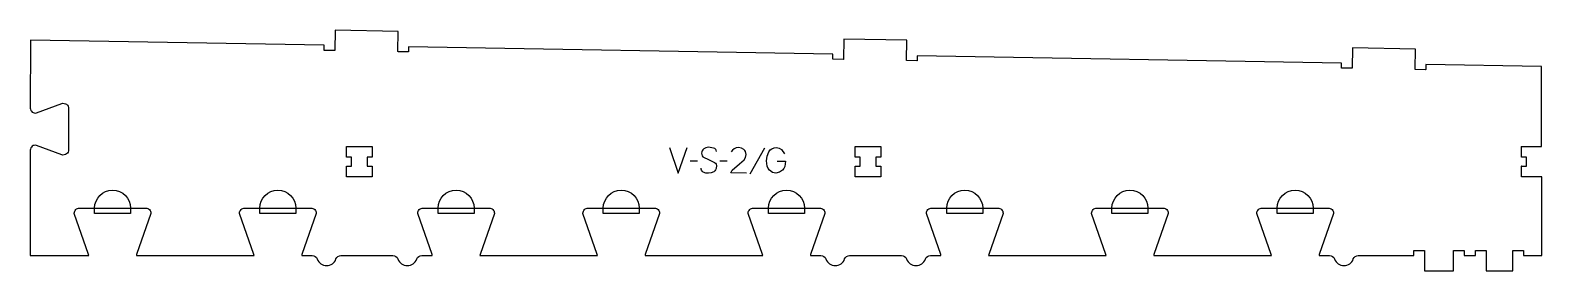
# Model space of a CAD drawing. Header units: millimetres. Extents: x -884 to 899, y -145 to 138.
import ezdxf

# ---------------------------------------------------------------- set-up
doc = ezdxf.new("R2010")
doc.units = ezdxf.units.MM
for name, color, linetype, true_color in [('1_ANYTOOL_1MMDEEP_LABELS_S', 2, 'Continuous', 0xffff00), ('3_ANYTOOL_CUTTHROUGH_INSID', 4, 'Continuous', 0x00ffff), ('4_ANYTOOL_CUTTHROUGH_OUTSI', 5, 'Continuous', 0x0000ff), ('5_ANYTOOL_HALF_MILL_9MM_IN', 3, 'Continuous', 0x00ff00)]:
    doc.layers.add(name, color=color, linetype=linetype, true_color=true_color)

msp = doc.modelspace()

# ---------------------------------------------------------------- linework, layer by layer
at = {"layer": '1_ANYTOOL_1MMDEEP_LABELS_S'}
for p, q in [((-97.3, -16.1), (-106, -16.2)), ((-62.2, -16.1), (-71, -16.2)), ((-18.4, -0.5), (-35.6, -31.2))]:
    msp.add_line(p, q, dxfattribs=at)
for points in [[(-130.4, 0), (-120, -30), (-109.5, 0)], [(-75, -4.6), (-75.2, -3.2), (-75.8, -2.1), (-76.9, -1.2), (-78.3, -0.6), (-84.4, 0.3), (-87.4, -0.1), (-90, -1.5), (-91.1, -2.5), (-91.9, -3.7), (-92.3, -5.1), (-92.5, -6.7), (-92.3, -8.3), (-91.8, -9.7), (-90.9, -10.8), (-83.5, -14.6), (-77.5, -17.5), (-76.3, -18.5), (-75.5, -19.7), (-75.1, -21.2), (-75.4, -24.7), (-76, -26.2), (-77, -27.5), (-78.2, -28.5), (-81.2, -29.9), (-84.4, -30.3), (-87.6, -30), (-90.5, -28.8), (-91.7, -27.9), (-92.5, -26.8), (-93.1, -25.6), (-93.2, -24.1)], [(-39.6, -30), (-57.9, -29.9), (-56.4, -26.5), (-47.9, -19.1), (-42.4, -14.4), (-40.7, -11.6), (-40.1, -8.2), (-40.7, -4.7), (-41.5, -3.3), (-42.6, -2.1), (-45.5, -0.5), (-49, 0), (-51.7, -0.3), (-54.1, -1.3), (-56, -2.9), (-57.5, -5.1)], [(-3.2, -16.2), (6.6, -16.2), (5.6, -22.2), (4.4, -24.5), (2.9, -26.5), (-0.8, -29.1), (-4.8, -30), (-6.8, -29.8), (-8.8, -29.2), (-12.4, -26.5), (-13.9, -24.5), (-15, -22), (-15.8, -15.5), (-15.2, -10.2), (-13.2, -5.1), (-11.6, -2.8), (-9.6, -1.3), (-7.1, -0.3), (-4.1, 0), (-0.9, -0.6), (1.7, -2.3), (5.4, -7.4)]]:
    msp.add_lwpolyline(points, dxfattribs=at)
at = {"layer": '3_ANYTOOL_CUTTHROUGH_INSID'}
for points in [[(-505.5, -21.8), (-505.5, -11.3), (-511.5, -11.3), (-511.5, 1.2), (-481, 1.2), (-481, -11.3), (-487, -11.3), (-487, -21.8), (-481, -21.8), (-481, -34.3), (-511.5, -34.3), (-511.5, -21.8)], [(94.5, -21.8), (94.5, -11.3), (88.5, -11.3), (88.5, 1.2), (119, 1.2), (119, -11.3), (113, -11.3), (113, -21.8), (119, -21.8), (119, -34.3), (88.5, -34.3), (88.5, -21.8)]]:
    msp.add_lwpolyline(points, close=True, dxfattribs=at)
at = {"layer": '4_ANYTOOL_CUTTHROUGH_OUTSI'}
msp.add_lwpolyline([(761.9, 97.9), (761.8, 92.2, -0.414214), (761.5, 91.9), (749.5, 92.2, -0.414214), (749.3, 92.4), (749.7, 116.2), (675.2, 117.5), (674.8, 93.7, -0.414214), (674.5, 93.5), (662.5, 93.7, -0.414214), (662.3, 93.9), (662.4, 99.7), (161.9, 108.4), (161.8, 102.7, -0.414214), (161.5, 102.4), (149.5, 102.6, -0.414214), (149.3, 102.9), (149.7, 126.6), (75.2, 127.9), (74.8, 104.2, -0.414214), (74.5, 103.9), (62.5, 104.2, -0.414214), (62.3, 104.4), (62.4, 110.2), (-438.1, 118.9), (-438.2, 113.1, -0.414214), (-438.5, 112.9), (-450.5, 113.1, -0.414214), (-450.7, 113.4), (-450.3, 137.1), (-524.8, 138.4), (-525.2, 114.7, -0.414214), (-525.5, 114.4), (-537.5, 114.6, -0.414214), (-537.7, 114.9), (-537.6, 120.6), (-884.1, 126.7), (-884.4, 46.5, 0.501976), (-877, 41), (-847.3, 52, -0.015611), (-847.3, 52, -0.502397), (-839.2, 46), (-839.2, -2.5, -0.502397), (-847.3, -8.5, -0.015604), (-847.3, -8.5), (-877, 2.5, 0.501977), (-884.4, -3), (-884.4, -127.3), (-815.3, -127.3), (-815.6, -125.9), (-832.5, -77.6), (-832.5, -77.5, -0.414214), (-826.2, -71.3), (-748.2, -71.3, -0.414214), (-742, -77.5), (-742, -77.6), (-758.9, -125.9), (-759.1, -127.3), (-620.4, -127.3), (-620.7, -125.9), (-637.6, -77.6), (-637.6, -77.5, -0.414214), (-631.3, -71.3), (-553.3, -71.3, -0.414214), (-547.1, -77.5), (-547.1, -77.6), (-564, -125.9), (-564.2, -127.3), (-551.8, -127.3, -0.317837), (-545.9, -131.4, 0.707107), (-523.8, -131.4, -0.317837), (-517.9, -127.3), (-456.6, -127.3, -0.317837), (-450.7, -131.4, 0.707107), (-428.5, -131.4, -0.317837), (-422.6, -127.3), (-410.2, -127.3), (-410.5, -125.9), (-427.4, -77.6), (-427.4, -77.5, -0.414214), (-421.1, -71.3), (-343.1, -71.3, -0.414214), (-336.9, -77.5), (-336.9, -77.6), (-353.8, -125.9), (-354, -127.3), (-215.3, -127.3), (-215.6, -125.9), (-232.5, -77.6), (-232.5, -77.5, -0.414214), (-226.2, -71.3), (-148.2, -71.3, -0.414214), (-142, -77.5), (-142, -77.6), (-158.9, -125.9), (-159.1, -127.3), (-20.4, -127.3), (-20.7, -125.9), (-37.6, -77.6), (-37.6, -77.5, -0.414214), (-31.3, -71.3), (46.7, -71.3, -0.414214), (52.9, -77.5), (52.9, -77.6), (36, -125.9), (35.8, -127.3), (48.2, -127.3, -0.317837), (54.1, -131.4, 0.707107), (76.2, -131.4, -0.317837), (82.1, -127.3), (143.4, -127.3, -0.317837), (149.3, -131.4, 0.707107), (171.5, -131.4, -0.317837), (177.4, -127.3), (189.8, -127.3), (189.5, -125.9), (172.6, -77.6), (172.6, -77.5, -0.414214), (178.9, -71.3), (256.9, -71.3, -0.414214), (263.1, -77.5), (263.1, -77.6), (246.2, -125.9), (246, -127.3), (384.7, -127.3), (384.4, -125.9), (367.5, -77.6), (367.5, -77.5, -0.414214), (373.8, -71.3), (451.8, -71.3, -0.414214), (458, -77.5), (458, -77.6), (441.1, -125.9), (440.9, -127.3), (579.6, -127.3), (579.3, -125.9), (562.4, -77.6), (562.4, -77.5, -0.414214), (568.7, -71.3), (646.7, -71.3, -0.414214), (652.9, -77.5), (652.9, -77.6), (636, -125.9), (635.8, -127.3), (648.2, -127.3, -0.317837), (654.1, -131.4, 0.707107), (676.2, -131.4, -0.317837), (682.1, -127.3), (747.5, -127.3), (747.5, -121.5, -0.414259), (747.8, -121.3), (759.8, -121.3, -0.414214), (760, -121.5), (760, -145.3), (794.5, -145.3), (794.5, -121.5, -0.414214), (794.8, -121.3), (806.8, -121.3, -0.414259), (807, -121.5), (807, -127.3), (820.4, -127.3), (820.4, -121.5, -0.414259), (820.7, -121.3), (832.7, -121.3, -0.414214), (832.9, -121.5), (832.9, -145.3), (864.5, -145.3), (864.5, -121.5, -0.414214), (864.8, -121.3), (876.8, -121.3, -0.414257), (877, -121.5), (877, -127.3), (898.5, -127.3), (898.4, -34.3), (874.6, -34.3, -0.414214), (874.4, -34.1), (874.4, -22.1, -0.414214), (874.6, -21.8), (880.4, -21.8), (880.4, -11.3), (874.6, -11.3, -0.414214), (874.4, -11.1), (874.4, 0.9, -0.414214), (874.6, 1.2), (898.3, 1.2), (898.2, 95.6)], format="xyb", close=True, dxfattribs=at)
at = {"layer": '5_ANYTOOL_HALF_MILL_9MM_IN'}
for points in [[(-808.5, -71.5, -1), (-766, -71.5), (-766, -77.8), (-808.5, -77.8)], [(-613.6, -71.5, -1), (-571.1, -71.5), (-571.1, -77.8), (-613.6, -77.8)], [(-403.4, -71.5, -1), (-360.9, -71.5), (-360.9, -77.8), (-403.4, -77.8)], [(-208.5, -71.5, -1), (-166, -71.5), (-166, -77.8), (-208.5, -77.8)], [(-13.6, -71.5, -1), (28.9, -71.5), (28.9, -77.8), (-13.6, -77.8)], [(196.6, -71.5, -1), (239.1, -71.5), (239.1, -77.8), (196.6, -77.8)], [(391.5, -71.5, -1), (434, -71.5), (434, -77.8), (391.5, -77.8)], [(586.4, -71.5, -1), (628.9, -71.5), (628.9, -77.8), (586.4, -77.8)]]:
    msp.add_lwpolyline(points, format="xyb", close=True, dxfattribs=at)

doc.saveas('drawing.dxf')
